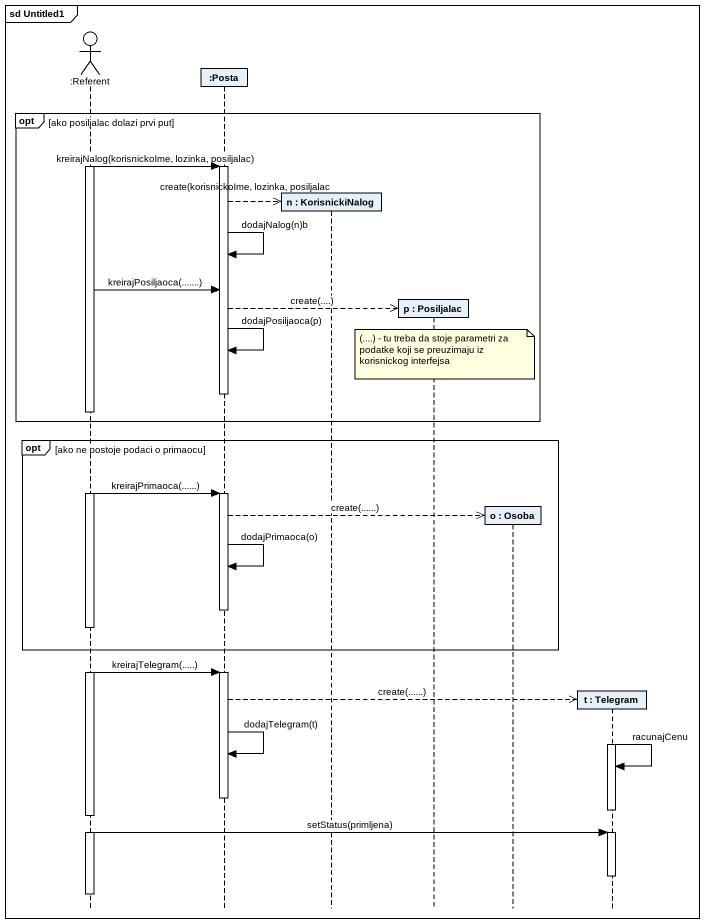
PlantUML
@startuml
mainframe sd Untitled1
hide footbox
actor ":Referent" as Referent
participant ":Posta" as Posta
participant "n : KorisnickiNalog" as n
participant "p : Posiljalac" as p
participant "o : Osoba" as o_
participant "t : Telegram" as t

opt ako posiljalac dolazi prvi put
  activate Referent
  Referent -> Posta : kreirajNalog(korisnickoIme, lozinka, posiljalac)
  activate Posta
  Posta -->> n ** : create(korisnickoIme, lozinka, posiljalac
  Posta -> Posta : dodajNalog(n)b
  Referent -> Posta : kreirajPosiljaoca(.......)
  Posta -->> p ** : create(....)
  Posta -> Posta : dodajPosiljaoca(p)
  note over p : (....) - tu treba da stoje parametri za podatke koji se preuzimaju iz korisnickog interfejsa
  deactivate Posta
end
opt ako ne postoje podaci o primaocu
  Referent -> Posta : kreirajPrimaoca(......)
  activate Posta
  Posta -->> o_ ** : create(......)
  Posta -> Posta : dodajPrimaoca(o)
  deactivate Posta
end
Referent -> Posta : kreirajTelegram(.....)
activate Posta
Posta -->> t ** : create(......)
activate t
Posta -> Posta : dodajTelegram(t)
t -> t : racunajCenu
deactivate Posta
deactivate t
Referent -> t : setStatus(primljena)
activate t
deactivate t
deactivate Referent
@enduml
